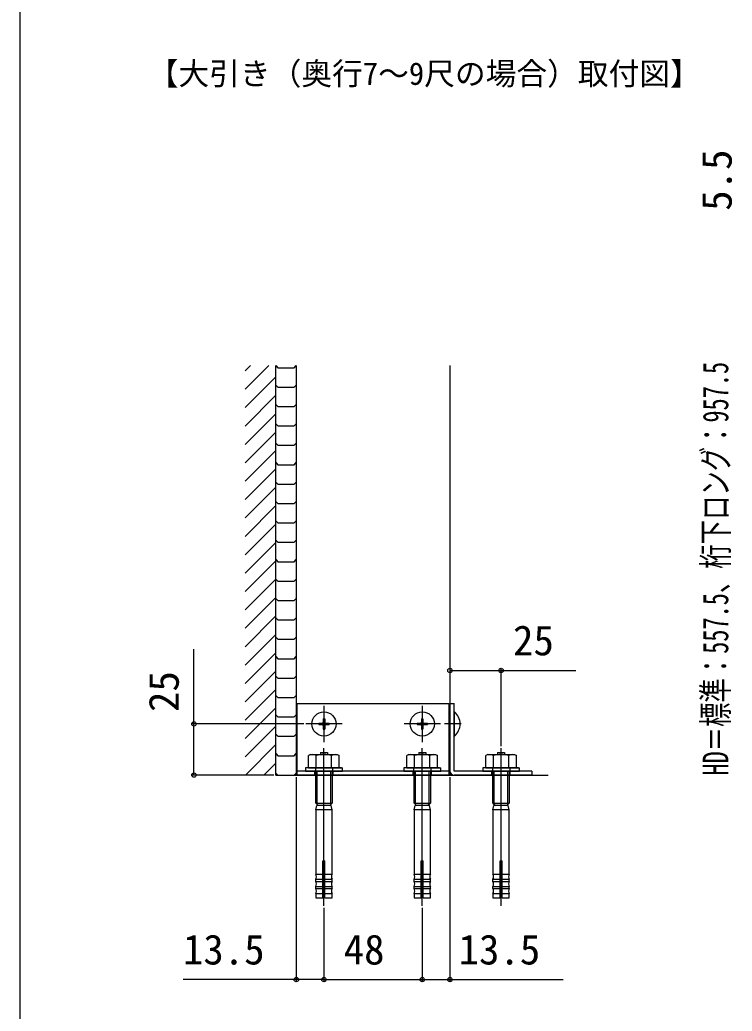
# Model space of a CAD drawing. Units: millimetres, scale not verified. Extents: x -875 to 875, y -1304 to 1297.
# Drawn here: x -875 to -527.2, y 4 to 488.2 of the extents above; entities that cross this region are included whole.
import ezdxf
from ezdxf.enums import TextEntityAlignment as Align

# ---------------------------------------------------------------- set-up
doc = ezdxf.new("R2010")
doc.units = ezdxf.units.MM
doc.header["$LTSCALE"] = 8
for name, color, linetype in [('0-2_USER1', 3, 'Continuous'), ('0-5_YKK_12', 2, 'Continuous'), ('0-6_YKK_13', 4, 'Continuous'), ('0-8_YKK_D', 6, 'Continuous'), ('0-9_YKK_ZWAK', 7, 'Continuous'), ('0-A_YSS_K', 3, 'Continuous')]:
    doc.layers.add(name, color=color, linetype=linetype)
doc.styles.add('ＭＳ ゴシック', font='')
doc.styles.get('ＭＳ ゴシック').set_extended_font_data('MS Gothic')

msp = doc.modelspace()

# ---------------------------------------------------------------- linework, layer by layer
at = {"layer": '0-5_YKK_12'}
for p, q in [((-740, 319.317), (-740, 119.317)), ((-726.5, 153.217), (-726.5, 135.417)), ((-678.5, 153.217), (-678.5, 135.417)), ((-717.6, 144.317), (-735.4, 144.317)), ((-669.6, 144.317), (-687.4, 144.317)), ((-659.5, 144.317), (-667.7, 144.317)), ((-726.5, 55.533), (-726.5, 132.495)), ((-678.5, 55.533), (-678.5, 132.495)), ((-640, 55.533), (-640, 132.495))]:
    msp.add_line(p, q, dxfattribs=at)
msp.add_lwpolyline([(-665, 319.317), (-665, 119.317), (-740, 119.317)], dxfattribs=at)
at = {"layer": '0-6_YKK_13'}
for p, q in [((-739.5, 119.317), (-739.5, 154.317)), ((-739.5, 154.317), (-665.5, 154.317)), ((-665.5, 154.317), (-665.5, 119.317)), ((-663, 150.217), (-663, 138.417)), ((-662.752, 150.217), (-663, 150.217)), ((-662.752, 138.417), (-662.752, 150.217)), ((-726.85, 146.817), (-726.15, 146.817)), ((-726.85, 146.817), (-726.85, 145.167)), ((-726.15, 146.817), (-726.15, 145.167)), ((-678.85, 146.817), (-678.15, 146.817)), ((-678.85, 146.817), (-678.85, 145.167)), ((-678.15, 146.817), (-678.15, 145.167)), ((-729, 144.667), (-729, 143.967)), ((-729, 144.667), (-727.35, 144.667)), ((-729, 143.967), (-727.35, 143.967)), ((-726.85, 143.467), (-726.85, 141.817)), ((-726.85, 141.817), (-726.15, 141.817)), ((-726.15, 143.467), (-726.15, 141.817)), ((-725.65, 144.667), (-724, 144.667)), ((-725.65, 143.967), (-724, 143.967)), ((-724, 144.667), (-724, 143.967)), ((-681, 144.667), (-681, 143.967)), ((-681, 144.667), (-679.35, 144.667)), ((-681, 143.967), (-679.35, 143.967)), ((-678.85, 143.467), (-678.85, 141.817)), ((-678.85, 141.817), (-678.15, 141.817)), ((-678.15, 143.467), (-678.15, 141.817)), ((-677.65, 144.667), (-676, 144.667)), ((-677.65, 143.967), (-676, 143.967)), ((-676, 144.667), (-676, 143.967)), ((-662.752, 138.417), (-663, 138.417)), ((-733, 129.417), (-734.006, 128.837)), ((-734.006, 122.917), (-734.006, 128.837)), ((-733, 129.417), (-720, 129.417)), ((-730.253, 122.917), (-730.253, 128.837)), ((-728.2, 130.417), (-724.8, 130.417)), ((-728.2, 130.417), (-728.2, 129.417)), ((-724.8, 130.417), (-724.8, 129.417)), ((-722.747, 122.917), (-722.747, 128.837)), ((-720, 129.417), (-718.994, 128.837)), ((-718.994, 122.917), (-718.994, 128.837)), ((-685, 129.417), (-686.006, 128.837)), ((-686.006, 122.917), (-686.006, 128.837)), ((-685, 129.417), (-672, 129.417)), ((-682.253, 122.917), (-682.253, 128.837)), ((-680.2, 130.417), (-676.8, 130.417)), ((-680.2, 130.417), (-680.2, 129.417)), ((-676.8, 130.417), (-676.8, 129.417)), ((-674.747, 122.917), (-674.747, 128.837)), ((-672, 129.417), (-670.994, 128.837)), ((-670.994, 122.917), (-670.994, 128.837)), ((-646.5, 129.417), (-647.506, 128.837)), ((-647.506, 122.917), (-647.506, 128.837)), ((-646.5, 129.417), (-633.5, 129.417)), ((-643.753, 122.917), (-643.753, 128.837)), ((-641.7, 130.417), (-638.3, 130.417)), ((-641.7, 130.417), (-641.7, 129.417)), ((-638.3, 130.417), (-638.3, 129.417)), ((-636.247, 122.917), (-636.247, 128.837)), ((-633.5, 129.417), (-632.494, 128.837)), ((-632.494, 122.917), (-632.494, 128.837)), ((-665.5, 121.317), (-739.5, 121.317)), ((-734.006, 122.917), (-717.5, 122.917)), ((-731, 119.317), (-731, 121.317)), ((-730.7, 122.917), (-730.7, 121.317)), ((-730.5, 105.617), (-730.5, 121.317)), ((-729.82, 104.937), (-729.82, 121.317)), ((-723.18, 104.937), (-723.18, 121.317)), ((-722.5, 121.317), (-722.5, 105.617)), ((-722.3, 122.917), (-722.3, 121.317)), ((-722, 119.317), (-722, 121.317)), ((-686.006, 122.917), (-669.5, 122.917)), ((-683, 119.317), (-683, 121.317)), ((-682.7, 122.917), (-682.7, 121.317)), ((-682.5, 105.617), (-682.5, 121.317)), ((-681.82, 104.937), (-681.82, 121.317)), ((-675.18, 104.937), (-675.18, 121.317)), ((-674.5, 121.317), (-674.5, 105.617)), ((-674.3, 122.917), (-674.3, 121.317)), ((-674, 119.317), (-674, 121.317)), ((-647.506, 122.917), (-631, 122.917)), ((-644.5, 119.317), (-644.5, 121.317)), ((-644.2, 122.917), (-644.2, 121.317)), ((-644, 105.617), (-644, 121.317)), ((-643.32, 104.937), (-643.32, 121.317)), ((-636.68, 104.937), (-636.68, 121.317)), ((-636, 121.317), (-636, 105.617)), ((-635.8, 122.917), (-635.8, 121.317)), ((-635.5, 119.317), (-635.5, 121.317)), ((-665.5, 119.317), (-739.5, 119.317)), ((-730.5, 105.617), (-722.5, 105.617)), ((-730.5, 105.617), (-729.3, 104.417)), ((-730.5, 102.417), (-730, 104.417)), ((-730.5, 102.417), (-730.5, 70.917)), ((-722.5, 102.417), (-730.5, 102.417)), ((-723, 104.417), (-730, 104.417)), ((-722.5, 105.617), (-723.7, 104.417)), ((-722.5, 102.417), (-723, 104.417)), ((-722.5, 70.917), (-722.5, 102.417)), ((-682.5, 105.617), (-674.5, 105.617)), ((-682.5, 105.617), (-681.3, 104.417)), ((-682.5, 102.417), (-682, 104.417)), ((-682.5, 102.417), (-682.5, 70.917)), ((-674.5, 102.417), (-682.5, 102.417)), ((-675, 104.417), (-682, 104.417)), ((-674.5, 105.617), (-675.7, 104.417)), ((-674.5, 102.417), (-675, 104.417)), ((-674.5, 70.917), (-674.5, 102.417)), ((-644, 105.617), (-636, 105.617)), ((-644, 105.617), (-642.8, 104.417)), ((-644, 102.417), (-643.5, 104.417)), ((-644, 102.417), (-644, 70.917)), ((-636, 102.417), (-644, 102.417)), ((-636.5, 104.417), (-643.5, 104.417)), ((-636, 105.617), (-637.2, 104.417)), ((-636, 102.417), (-636.5, 104.417)), ((-636, 70.917), (-636, 102.417)), ((-727, 59.417), (-727, 77.417)), ((-727, 77.417), (-726, 77.417)), ((-726, 59.417), (-726, 77.417)), ((-679, 59.417), (-679, 77.417)), ((-679, 77.417), (-678, 77.417)), ((-678, 59.417), (-678, 77.417)), ((-640.5, 59.417), (-640.5, 77.417)), ((-640.5, 77.417), (-639.5, 77.417)), ((-639.5, 59.417), (-639.5, 77.417)), ((-730.5, 70.917), (-727, 70.917)), ((-730.5, 67.417), (-730.5, 68.417)), ((-730.5, 68.417), (-727, 68.417)), ((-726, 70.917), (-722.5, 70.917)), ((-726, 68.417), (-722.5, 68.417)), ((-722.5, 67.417), (-722.5, 68.417)), ((-682.5, 70.917), (-679, 70.917)), ((-682.5, 67.417), (-682.5, 68.417)), ((-682.5, 68.417), (-679, 68.417)), ((-678, 70.917), (-674.5, 70.917)), ((-678, 68.417), (-674.5, 68.417)), ((-674.5, 67.417), (-674.5, 68.417)), ((-644, 70.917), (-640.5, 70.917)), ((-644, 67.417), (-644, 68.417)), ((-644, 68.417), (-640.5, 68.417)), ((-639.5, 70.917), (-636, 70.917)), ((-639.5, 68.417), (-636, 68.417)), ((-636, 67.417), (-636, 68.417)), ((-730.5, 67.417), (-727, 67.417)), ((-730.5, 63.917), (-730.5, 64.917)), ((-730.5, 64.917), (-727, 64.917)), ((-730.5, 63.917), (-727, 63.917)), ((-726, 67.417), (-722.5, 67.417)), ((-726, 64.917), (-722.5, 64.917)), ((-726, 63.917), (-722.5, 63.917)), ((-722.5, 63.917), (-722.5, 64.917)), ((-682.5, 67.417), (-679, 67.417)), ((-682.5, 63.917), (-682.5, 64.917)), ((-682.5, 64.917), (-679, 64.917)), ((-682.5, 63.917), (-679, 63.917)), ((-678, 67.417), (-674.5, 67.417)), ((-678, 64.917), (-674.5, 64.917)), ((-678, 63.917), (-674.5, 63.917)), ((-674.5, 63.917), (-674.5, 64.917)), ((-644, 67.417), (-640.5, 67.417)), ((-644, 63.917), (-644, 64.917)), ((-644, 64.917), (-640.5, 64.917)), ((-644, 63.917), (-640.5, 63.917)), ((-639.5, 67.417), (-636, 67.417)), ((-639.5, 64.917), (-636, 64.917)), ((-639.5, 63.917), (-636, 63.917)), ((-636, 63.917), (-636, 64.917)), ((-730.5, 61.417), (-730.5, 59.417)), ((-730.5, 61.417), (-727, 61.417)), ((-730.5, 59.417), (-727, 59.417)), ((-726, 61.417), (-722.5, 61.417)), ((-726, 59.417), (-722.5, 59.417)), ((-722.5, 59.417), (-722.5, 61.417)), ((-682.5, 61.417), (-682.5, 59.417)), ((-682.5, 61.417), (-679, 61.417)), ((-682.5, 59.417), (-679, 59.417)), ((-678, 61.417), (-674.5, 61.417)), ((-678, 59.417), (-674.5, 59.417)), ((-674.5, 59.417), (-674.5, 61.417)), ((-644, 61.417), (-644, 59.417)), ((-644, 61.417), (-640.5, 61.417)), ((-644, 59.417), (-640.5, 59.417)), ((-639.5, 61.417), (-636, 61.417)), ((-639.5, 59.417), (-636, 59.417)), ((-636, 59.417), (-636, 61.417))]:
    msp.add_line(p, q, dxfattribs=at)
for points in [[(-750, 319.317), (-749, 318.317), (-741, 318.317), (-740, 319.317)], [(-750, 309.841), (-749, 308.841), (-741, 308.841), (-740, 309.841)], [(-750, 300.365), (-749, 299.365), (-741, 299.365), (-740, 300.365)], [(-750, 290.889), (-749, 289.889), (-741, 289.889), (-740, 290.889)], [(-750, 281.412), (-749, 280.412), (-741, 280.412), (-740, 281.412)], [(-750, 271.936), (-749, 270.936), (-741, 270.936), (-740, 271.936)], [(-750, 262.46), (-749, 261.46), (-741, 261.46), (-740, 262.46)], [(-750, 252.984), (-749, 251.984), (-741, 251.984), (-740, 252.984)], [(-750, 243.508), (-749, 242.508), (-741, 242.508), (-740, 243.508)], [(-750, 234.032), (-749, 233.032), (-741, 233.032), (-740, 234.032)], [(-750, 224.555), (-749, 223.555), (-741, 223.555), (-740, 224.555)], [(-750, 215.079), (-749, 214.079), (-741, 214.079), (-740, 215.079)], [(-750, 205.603), (-749, 204.603), (-741, 204.603), (-740, 205.603)], [(-750, 196.127), (-749, 195.127), (-741, 195.127), (-740, 196.127)], [(-750, 186.651), (-749, 185.651), (-741, 185.651), (-740, 186.651)], [(-750, 177.174), (-749, 176.174), (-741, 176.174), (-740, 177.174)], [(-750, 167.698), (-749, 166.698), (-741, 166.698), (-740, 167.698)], [(-750, 158.222), (-749, 157.222), (-741, 157.222), (-740, 158.222)], [(-665, 121.317), (-665, 154.317), (-663, 154.317)], [(-625, 121.317), (-663, 121.317), (-663, 154.317)], [(-750, 148.746), (-749, 147.746), (-741, 147.746), (-740, 148.746)], [(-750, 139.27), (-749, 138.27), (-741, 138.27), (-740, 139.27)], [(-750, 129.793), (-749, 128.793), (-741, 128.793), (-740, 129.793)], [(-735.5, 121.317), (-717.5, 121.317), (-717.5, 122.917)], [(-718, 122.917), (-735.5, 122.917), (-735.5, 121.317)], [(-687.5, 121.317), (-669.5, 121.317), (-669.5, 122.917)], [(-670, 122.917), (-687.5, 122.917), (-687.5, 121.317)], [(-625, 121.317), (-625, 119.317), (-663, 119.317)], [(-649, 121.317), (-631, 121.317), (-631, 122.917)], [(-631.5, 122.917), (-649, 122.917), (-649, 121.317)], [(-750, 120.317), (-749, 119.317), (-741, 119.317), (-740, 120.317)]]:
    msp.add_lwpolyline(points, dxfattribs=at)
for centre in [(-726.5, 144.317), (-678.5, 144.317)]:
    msp.add_circle(centre, 5.9, dxfattribs=at)
for centre, radius, start, end in [((-667.7, 144.317), 7.7, 309.98312, 50.01688), ((-727.35, 145.167), 0.5, 270, 0), ((-727.35, 143.467), 0.5, 0, 90), ((-725.65, 145.167), 0.5, 180, 270), ((-725.65, 143.467), 0.5, 90, 180), ((-679.35, 145.167), 0.5, 270, 0), ((-679.35, 143.467), 0.5, 0, 90), ((-677.65, 145.167), 0.5, 180, 270), ((-677.65, 143.467), 0.5, 90, 180), ((-732.129, 126.095), 3.323, 55.61575, 124.38425), ((-726.5, 116.998), 12.419, 72.41205, 107.58795), ((-720.871, 126.095), 3.323, 55.61575, 124.38425), ((-684.129, 126.095), 3.323, 55.61575, 124.38425), ((-678.5, 116.998), 12.419, 72.41205, 107.58795), ((-672.871, 126.095), 3.323, 55.61575, 124.38425), ((-645.629, 126.095), 3.323, 55.61575, 124.38425), ((-640, 116.998), 12.419, 72.41205, 107.58795), ((-634.371, 126.095), 3.323, 55.61575, 124.38425), ((-663, 121.317), 2, 180, 270), ((-732.665, 69.667), 2.5, 330, 30), ((-720.335, 69.667), 2.5, 150, 210), ((-684.665, 69.667), 2.5, 330, 30), ((-672.335, 69.667), 2.5, 150, 210), ((-646.165, 69.667), 2.5, 330, 30), ((-633.835, 69.667), 2.5, 150, 210), ((-732.665, 66.167), 2.5, 330, 30), ((-732.665, 62.667), 2.5, 330, 30), ((-720.335, 66.167), 2.5, 150, 210), ((-720.335, 62.667), 2.5, 150, 210), ((-684.665, 66.167), 2.5, 330, 30), ((-684.665, 62.667), 2.5, 330, 30), ((-672.335, 66.167), 2.5, 150, 210), ((-672.335, 62.667), 2.5, 150, 210), ((-646.165, 66.167), 2.5, 330, 30), ((-646.165, 62.667), 2.5, 330, 30), ((-633.835, 66.167), 2.5, 150, 210), ((-633.835, 62.667), 2.5, 150, 210)]:
    msp.add_arc(centre, radius, start, end, dxfattribs=at)
at = {"layer": '0-8_YKK_D'}
for p, q in [((-640, 133.495), (-640, 171.417)), ((-736.4, 144.317), (-791, 144.317)), ((-751, 119.317), (-791, 119.317)), ((-740, 118.317), (-740, 18.417)), ((-665, 118.317), (-665, 18.417)), ((-726.5, 54.533), (-726.5, 18.417)), ((-726.5, 54.533), (-726.5, 18.417)), ((-678.5, 54.533), (-678.5, 18.417)), ((-678.5, 54.533), (-678.5, 18.417)), ((-726.5, 19.417), (-678.5, 19.417))]:
    msp.add_line(p, q, dxfattribs=at)
for points in [[(-790, 119.317), (-790, 144.317), (-790, 180.754)], [(-665, 170.417), (-640, 170.417), (-603.564, 170.417)], [(-726.5, 19.417), (-740, 19.417), (-795.3, 19.417)], [(-678.5, 19.417), (-665, 19.417), (-609.7, 19.417)]]:
    msp.add_lwpolyline(points, dxfattribs=at)
for centre in [(-665, 170.417), (-640, 170.417), (-790, 144.317), (-790, 119.317), (-740, 19.417), (-726.5, 19.417), (-726.5, 19.417), (-678.5, 19.417), (-678.5, 19.417), (-665, 19.417)]:
    msp.add_circle(centre, 1.075, dxfattribs=at)
at = {"layer": '0-9_YKK_ZWAK'}
msp.add_line((-875, 1245.8), (-875, -1304.2), dxfattribs=at)
at = {"layer": '0-A_YSS_K'}
for p, q in [((-765, 316.752), (-762.435, 319.317)), ((-765, 307.772), (-753.455, 319.317)), ((-750, 119.317), (-750, 319.317)), ((-765, 298.792), (-750, 313.792)), ((-765, 289.812), (-750, 304.812)), ((-765, 280.831), (-750, 295.831)), ((-765, 271.851), (-750, 286.851)), ((-765, 262.871), (-750, 277.871)), ((-765, 253.891), (-750, 268.891)), ((-765, 244.91), (-750, 259.91)), ((-765, 235.93), (-750, 250.93)), ((-765, 226.95), (-750, 241.95)), ((-765, 217.97), (-750, 232.97)), ((-765, 208.989), (-750, 223.989)), ((-765, 200.009), (-750, 215.009)), ((-765, 191.029), (-750, 206.029)), ((-765, 182.049), (-750, 197.049)), ((-765, 173.068), (-750, 188.068)), ((-765, 164.088), (-750, 179.088)), ((-765, 155.108), (-750, 170.108)), ((-765, 146.128), (-750, 161.128)), ((-765, 137.147), (-750, 152.147)), ((-765, 128.167), (-750, 143.167)), ((-764.869, 119.317), (-750, 134.187)), ((-755.889, 119.317), (-750, 125.206)), ((-750, 119.317), (-617, 119.317))]:
    msp.add_line(p, q, dxfattribs=at)

# ---------------------------------------------------------------- texts
at = {"layer": '0-2_USER1', "style": 'ＭＳ ゴシック'}
msp.add_text('【大引き（奥行7～9尺の場合）取付図】', height=11, dxfattribs=at).set_placement((-812.557, 453.147), align=Align.BOTTOM_LEFT)
at = {"layer": '0-8_YKK_D', "style": 'ＭＳ ゴシック'}
for s, p in [('5.5', (-523.015, 394.94)), ('25', (-793, 150.14))]:
    msp.add_text(s, height=14.66, rotation=90, dxfattribs=at).set_placement(p, align=Align.BOTTOM_LEFT)
at = {"layer": '0-8_YKK_D', "style": 'ＭＳ ゴシック', "width": 0.7}
msp.add_text('HD＝標準：557.5、桁下ロング：957.5', height=12.46, rotation=90, dxfattribs=at).set_placement((-525.333, 119.093), align=Align.BOTTOM_LEFT)
at = {"layer": '0-8_YKK_D', "style": 'ＭＳ ゴシック'}
for s, p in [('25', (-634.177, 173.417)), ('13.5', (-795.368, 22.417)), ('48', (-716.875, 22.417)), ('13.5', (-660.768, 22.417))]:
    msp.add_text(s, height=14.66, dxfattribs=at).set_placement(p, align=Align.BOTTOM_LEFT)

doc.saveas('drawing.dxf')
